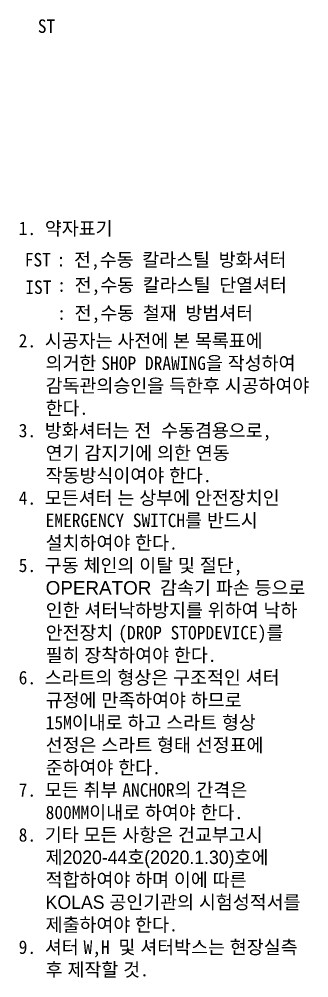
# Model space of a CAD drawing. Header units: millimetres. Extents: x -6941 to 136681, y 2065 to 58366.
# Drawn here: x 66084 to 72525, y 35550 to 56893 of the extents above; entities that cross this region are included whole.
import ezdxf
from ezdxf.enums import TextEntityAlignment as Align

# ---------------------------------------------------------------- set-up
doc = ezdxf.new("R2010")
doc.units = ezdxf.units.MM
doc.header["$LTSCALE"] = 4
doc.header["$MEASUREMENT"] = 0
doc.layers.add('A-XXXX-TXT2', color=3, linetype='CONTINUOUS')
doc.styles.add('돋움체', font='')
doc.styles.get('돋움체').set_extended_font_data('DotumChe')

msp = doc.modelspace()

# ---------------------------------------------------------------- texts
at = {"layer": 'A-XXXX-TXT2', "style": '돋움체'}
for s, p in [('  ST', (66110.24856084112, 56738.47074146056)), ('  FST', (65819.85732417251, 51537.81312164677)), (': 전,수동 칼라스틸 방화셔터', (66916.59105125551, 51537.81312164677)), ('  IST ', (65832.23181084113, 50925.59558470466)), (': 전,수동 칼라스틸 단열셔터', (66928.96553791767, 50974.38674894901)), (': 전,수동 철재 방범셔터', (66928.96553791767, 50350.0916818324))]:
    msp.add_text(s, height=300.0000030000544, dxfattribs=at).set_placement(p, align=Align.MIDDLE_LEFT)
at = {"layer": 'A-XXXX-TXT2', "insert": (66072.63184496695, 52885.66851695895), "char_height": 300.0000030000544, "width": 6452.563551086424, "attachment_point": 1, "line_spacing_factor": 0.9999999899998189, "style": '돋움체'}
msp.add_mtext('\\P\\pi-600.00001,l600.00001;1. {\\fGulim|b0|i0|c129|p50;약자표기\\P\\P\\P\\P\\P}2. {\\fGulim|b0|i0|c129|p50;시공자는 사전에 본 목록표에 의거한 }SHOP DRAWING{\\fGulim|b0|i0|c129|p50;을 작성하여 감독관의승인을 득한후 시공하여야 한다}.\\P3. {\\fGulim|b0|i0|c129|p50;방화셔터는 전  수동겸용으로}, {\\fGulim|b0|i0|c129|p50;연기 감지기에 의한 연동 작동방식이여야 한다}.\\P4. {\\fGulim|b0|i0|c129|p50;모든셔터 는 상부에 안전장치인 }EMERGENCY SWITCH{\\fGulim|b0|i0|c129|p50;를 반드시 설치하여야 한다}.\\P5. {\\fGulim|b0|i0|c129|p50;구동 체인의 이탈 및 절단}, {\\fArial|b0|i0|c0|p34;OPERATOR} {\\fGulim|b0|i0|c129|p50;감속기 파손 등으로 인한 셔터낙하방지를 위하여 낙하 안전장치 }(DROP STOPDEVICE){\\fGulim|b0|i0|c129|p50;를 필히 장착하여야 한다}.\\P6. {\\fGulim|b0|i0|c129|p50;스라트의 형상은 구조적인 셔터 규정에 만족하여야 하므로 }15M{\\fGulim|b0|i0|c129|p50;이내로 하고 스라트 형상 선정은 스라트 형태 선정표에 준하여야 한다}.\\P7. {\\fGulim|b0|i0|c129|p50;모든 취부 }ANCHOR{\\fGulim|b0|i0|c129|p50;의 간격은 }800MM{\\fGulim|b0|i0|c129|p50;이내로 하여야 한다}. \\P8. {\\fGulim|b0|i0|c129|p50;기타 모든 사항은 건교부고시 제2020-44호(2020.1.30)호에 적합하여야 하며 이에 따른 KOLAS 공인기관의 시험성적서를 제출하여야 한다}.\\P9. {\\fGulim|b0|i0|c129|p50;셔터 }W,H {\\fGulim|b0|i0|c129|p50;및 셔터박스는 현장실측 후 제작할 것}.  ', dxfattribs=at)

doc.saveas('drawing.dxf')
